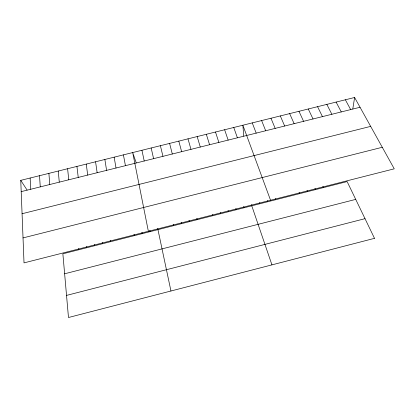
<?xml version="1.0" encoding="UTF-8"?>
<svg xmlns="http://www.w3.org/2000/svg" width="415" height="415" viewBox="0 0 415 415"><rect width="100%" height="100%" fill="white"/><g stroke="black" fill="none" stroke-linecap="round" stroke-linejoin="round"><path stroke-width="0.62" d="M352.797 108.938L354.612 97.489L20.75 180.354L24.018 262.882L394.25 168.822L354.612 97.489M66.535 295.407L365.013 218.663M64.631 273.781L355.717 199.387M23.027 237.914L382.282 147.278M22.073 213.735L370.668 126.383M21.196 191.631L360.044 107.257M20.75 180.354L27.068 190.039M345.368 99.782L350.665 109.591M336.114 102.08L341.27 111.931M326.844 104.383L331.87 114.275M317.563 106.686L322.455 116.62M308.272 108.989L313.024 118.965M298.966 111.298L303.583 121.315M322.896 186.444L323.415 187.601M289.649 113.611L294.126 123.67M314.985 188.457L315.488 189.614M280.317 115.93L284.659 126.03M307.064 190.469L307.557 191.631M270.974 118.249L275.176 128.391M299.132 192.482L299.614 193.649M261.621 120.568L265.683 130.751M252.253 122.897L256.18 133.122M275.29 198.541L275.731 199.719M270.554 200.248L242.874 125.221L243.735 136.089M267.322 200.564L267.753 201.747M233.754 127.488L237.406 137.796M259.349 202.587L259.764 203.775M136.234 162.856L132.686 152.57L148.363 231.29M251.36 204.616L271.944 264.874M224.629 129.75L228.146 140.099M243.605 206.587L243.999 207.78M215.489 132.022L218.871 142.412M235.839 208.563L236.218 209.762M206.333 134.294L209.58 144.726M228.063 210.535L228.432 211.738M220.277 212.511L220.635 213.72M197.172 136.566L200.279 147.04M212.485 214.493L212.833 215.701M187.995 138.843L190.967 149.359M178.808 141.126L181.64 151.683M196.876 218.461L197.198 219.675M169.605 143.408L172.303 154.007M189.053 220.443L189.365 221.667M181.225 222.435L181.526 223.659M160.392 145.696L162.955 156.336M173.392 224.422L173.678 225.651M151.169 147.984L153.591 158.665M141.935 150.277L144.218 160.999M157.695 228.411L170.949 291.003M149.831 230.408L150.08 231.648M141.956 232.41L142.195 233.655M123.426 154.873L125.429 165.678M134.076 234.413L134.304 235.658M114.151 157.171L116.018 168.023M104.865 159.474L106.593 170.368M110.385 240.43L110.572 241.691M95.569 161.783L97.152 172.718M102.469 242.438L102.645 243.704M86.258 164.096L87.705 175.073M94.547 244.451L94.708 245.722M86.611 246.469L86.761 247.739M76.936 166.41L78.238 177.428M78.668 248.486L78.808 249.763M67.603 168.723L68.766 179.788M58.261 171.042L59.278 182.149M48.897 173.366L49.774 184.514M39.529 175.695L40.26 186.885M30.145 178.025L30.736 189.256M374.501 238.34L68.48 317.511L62.873 253.809L347.132 181.573L374.501 238.34"/></g></svg>
